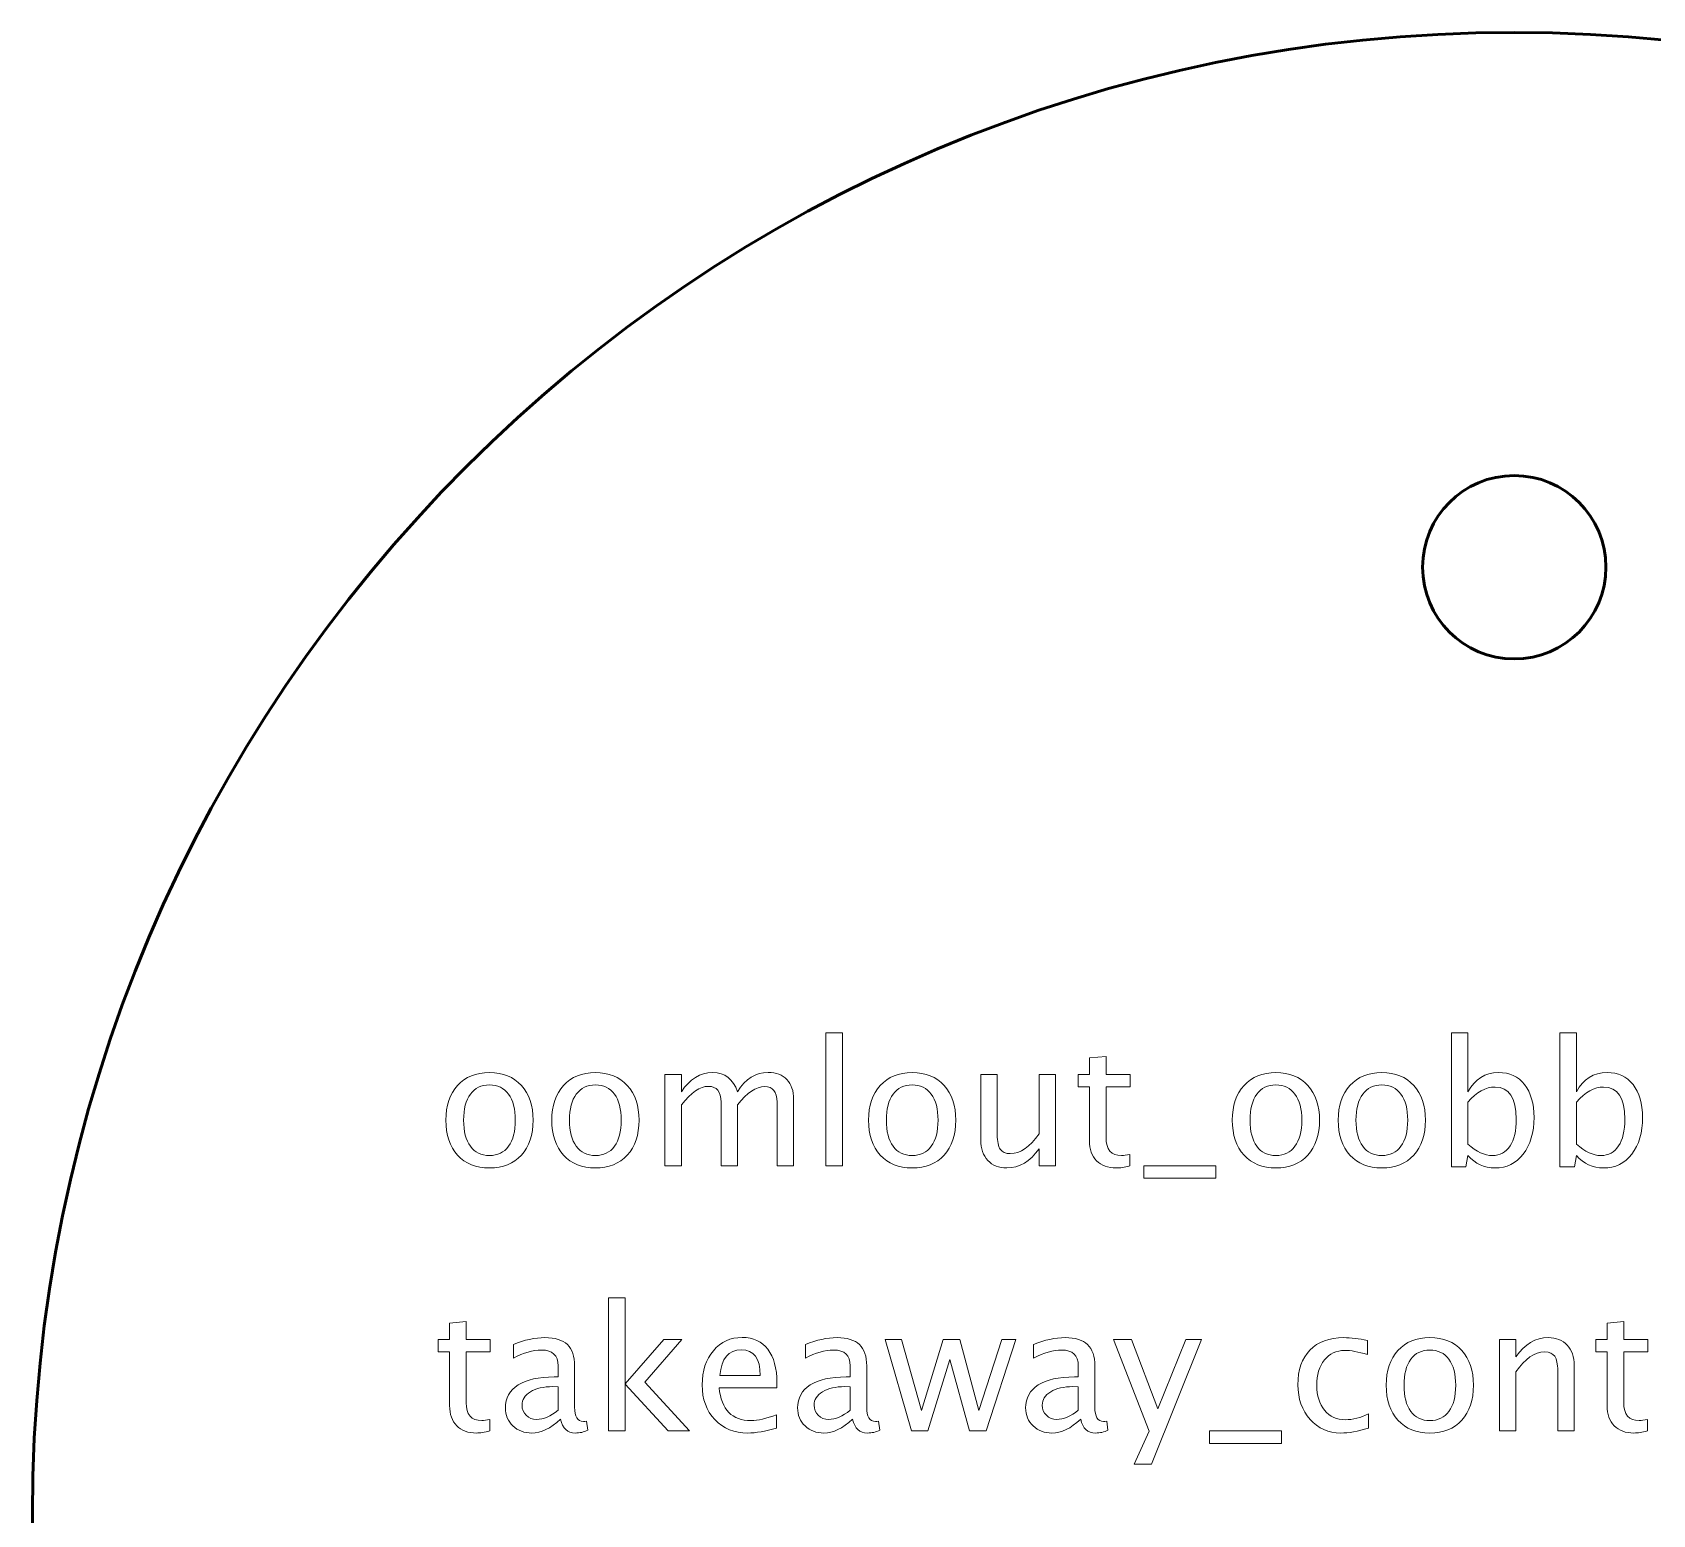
# Model space of a CAD drawing. Header units: centimetres. Extents: x -9.3 to 10.1, y -9.5 to 10.1.
# Drawn here: x 0.35 to 5.65, y 5.25 to 10.1 of the extents above; entities that cross this region are included whole.
import ezdxf

# ---------------------------------------------------------------- set-up
doc = ezdxf.new("R2010")
doc.units = ezdxf.units.CM
doc.header["$MEASUREMENT"] = 0
doc.layers.add('Layer 1', color=7, linetype='Continuous')

msp = doc.modelspace()

# ---------------------------------------------------------------- linework, layer by layer
at = {"layer": 'Layer 1', "lineweight": 53}
for centre, major_axis in [((5.2, 5.25), (0, 4.85)), ((5.20001, 8.34999), (0, 0.30001))]:
    msp.add_ellipse(centre, major_axis=major_axis, ratio=1, dxfattribs=at)
at = {"layer": 'Layer 1', "color": 5, "lineweight": 9}
for points, knots in [([(2.94734, 6.39101), (2.94734, 6.39101), (2.94734, 6.82619), (2.94734, 6.82619), (2.94734, 6.82619), (2.94734, 6.82619), (3.00152, 6.82619), (3.00152, 6.82619), (3.00152, 6.82619), (3.00152, 6.82619), (3.00152, 6.39101), (3.00152, 6.39101), (3.00152, 6.39101), (3.00152, 6.39101), (2.94734, 6.39101), (2.94734, 6.39101)], [0, 0, 0, 0, 0.2, 0.2, 0.2, 0.2, 0.4, 0.4, 0.4, 0.4, 0.6, 0.6, 0.6, 0.6, 1, 1, 1, 1]), ([(4.99436, 6.38762), (4.99436, 6.38762), (4.99436, 6.82619), (4.99436, 6.82619), (4.99436, 6.82619), (4.99436, 6.82619), (5.04854, 6.82619), (5.04854, 6.82619), (5.04854, 6.82619), (5.04854, 6.82619), (5.04854, 6.63363), (5.04854, 6.63363), (5.04854, 6.63363), (5.07074, 6.67549), (5.10414, 6.69637), (5.14864, 6.69637), (5.14864, 6.69637), (5.18467, 6.69637), (5.21298, 6.6833), (5.23368, 6.65705), (5.23368, 6.65705), (5.25437, 6.6308), (5.26472, 6.59496), (5.26472, 6.54952), (5.26472, 6.54952), (5.26472, 6.50004), (5.25296, 6.46006), (5.22954, 6.42977), (5.22954, 6.42977), (5.20612, 6.39938), (5.17526, 6.38424), (5.13707, 6.38424), (5.13707, 6.38424), (5.1016, 6.38424), (5.07206, 6.39778), (5.04854, 6.42497), (5.04854, 6.42497), (5.04854, 6.42497), (5.04196, 6.38762), (5.04196, 6.38762), (5.04196, 6.38762), (5.04196, 6.38762), (4.99436, 6.38762), (4.99436, 6.38762)], [0, 0, 0, 0, 0.0833333, 0.0833333, 0.0833333, 0.0833333, 0.1666667, 0.1666667, 0.1666667, 0.1666667, 0.25, 0.25, 0.25, 0.25, 0.3333333, 0.3333333, 0.3333333, 0.3333333, 0.4166667, 0.4166667, 0.4166667, 0.4166667, 0.5, 0.5, 0.5, 0.5, 0.5833333, 0.5833333, 0.5833333, 0.5833333, 0.6666667, 0.6666667, 0.6666667, 0.6666667, 0.75, 0.75, 0.75, 0.75, 0.8333333, 0.8333333, 0.8333333, 0.8333333, 1, 1, 1, 1]), ([(5.34958, 6.38762), (5.34958, 6.38762), (5.34958, 6.82619), (5.34958, 6.82619), (5.34958, 6.82619), (5.34958, 6.82619), (5.40376, 6.82619), (5.40376, 6.82619), (5.40376, 6.82619), (5.40376, 6.82619), (5.40376, 6.63363), (5.40376, 6.63363), (5.40376, 6.63363), (5.42596, 6.67549), (5.45936, 6.69637), (5.50386, 6.69637), (5.50386, 6.69637), (5.53989, 6.69637), (5.5682, 6.6833), (5.5889, 6.65705), (5.5889, 6.65705), (5.60959, 6.6308), (5.61994, 6.59496), (5.61994, 6.54952), (5.61994, 6.54952), (5.61994, 6.50004), (5.60818, 6.46006), (5.58476, 6.42977), (5.58476, 6.42977), (5.56134, 6.39938), (5.53048, 6.38424), (5.49229, 6.38424), (5.49229, 6.38424), (5.45682, 6.38424), (5.42728, 6.39778), (5.40376, 6.42497), (5.40376, 6.42497), (5.40376, 6.42497), (5.39718, 6.38762), (5.39718, 6.38762), (5.39718, 6.38762), (5.39718, 6.38762), (5.34958, 6.38762), (5.34958, 6.38762)], [0, 0, 0, 0, 0.0833333, 0.0833333, 0.0833333, 0.0833333, 0.1666667, 0.1666667, 0.1666667, 0.1666667, 0.25, 0.25, 0.25, 0.25, 0.3333333, 0.3333333, 0.3333333, 0.3333333, 0.4166667, 0.4166667, 0.4166667, 0.4166667, 0.5, 0.5, 0.5, 0.5, 0.5833333, 0.5833333, 0.5833333, 0.5833333, 0.6666667, 0.6666667, 0.6666667, 0.6666667, 0.75, 0.75, 0.75, 0.75, 0.8333333, 0.8333333, 0.8333333, 0.8333333, 1, 1, 1, 1]), ([(3.94131, 6.3911), (3.92456, 6.38649), (3.90998, 6.38424), (3.89766, 6.38424), (3.89766, 6.38424), (3.87, 6.38424), (3.84846, 6.39214), (3.83303, 6.40794), (3.83303, 6.40794), (3.81751, 6.42375), (3.80979, 6.44567), (3.80979, 6.47379), (3.80979, 6.47379), (3.80979, 6.47379), (3.80979, 6.64952), (3.80979, 6.64952), (3.80979, 6.64952), (3.80979, 6.64952), (3.77235, 6.64952), (3.77235, 6.64952), (3.77235, 6.64952), (3.77235, 6.64952), (3.77235, 6.69016), (3.77235, 6.69016), (3.77235, 6.69016), (3.77235, 6.69016), (3.80979, 6.69016), (3.80979, 6.69016), (3.80979, 6.69016), (3.80979, 6.69016), (3.80979, 6.74426), (3.80979, 6.74426), (3.80979, 6.74426), (3.80979, 6.74426), (3.86398, 6.74943), (3.86398, 6.74943), (3.86398, 6.74943), (3.86398, 6.74943), (3.86398, 6.69016), (3.86398, 6.69016), (3.86398, 6.69016), (3.86398, 6.69016), (3.94244, 6.69016), (3.94244, 6.69016), (3.94244, 6.69016), (3.94244, 6.69016), (3.94244, 6.64952), (3.94244, 6.64952), (3.94244, 6.64952), (3.94244, 6.64952), (3.86398, 6.64952), (3.86398, 6.64952), (3.86398, 6.64952), (3.86398, 6.64952), (3.86398, 6.48358), (3.86398, 6.48358), (3.86398, 6.48358), (3.86398, 6.44444), (3.88101, 6.42488), (3.91497, 6.42488), (3.91497, 6.42488), (3.92221, 6.42488), (3.93096, 6.4261), (3.94131, 6.42845), (3.94131, 6.42845), (3.94131, 6.42845), (3.94131, 6.3911), (3.94131, 6.3911)], [0, 0, 0, 0, 0.0555556, 0.0555556, 0.0555556, 0.0555556, 0.1111111, 0.1111111, 0.1111111, 0.1111111, 0.1666667, 0.1666667, 0.1666667, 0.1666667, 0.2222222, 0.2222222, 0.2222222, 0.2222222, 0.2777778, 0.2777778, 0.2777778, 0.2777778, 0.3333333, 0.3333333, 0.3333333, 0.3333333, 0.3888889, 0.3888889, 0.3888889, 0.3888889, 0.4444444, 0.4444444, 0.4444444, 0.4444444, 0.5, 0.5, 0.5, 0.5, 0.5555556, 0.5555556, 0.5555556, 0.5555556, 0.6111111, 0.6111111, 0.6111111, 0.6111111, 0.6666667, 0.6666667, 0.6666667, 0.6666667, 0.7222222, 0.7222222, 0.7222222, 0.7222222, 0.7777778, 0.7777778, 0.7777778, 0.7777778, 0.8333333, 0.8333333, 0.8333333, 0.8333333, 0.8888889, 0.8888889, 0.8888889, 0.8888889, 1, 1, 1, 1]), ([(1.84593, 6.38424), (1.802, 6.38424), (1.76719, 6.39825), (1.74161, 6.42629), (1.74161, 6.42629), (1.71592, 6.45432), (1.70313, 6.49242), (1.70313, 6.54049), (1.70313, 6.54049), (1.70313, 6.58847), (1.71592, 6.62648), (1.74161, 6.65442), (1.74161, 6.65442), (1.76719, 6.68236), (1.802, 6.69637), (1.84593, 6.69637), (1.84593, 6.69637), (1.88987, 6.69637), (1.92467, 6.68236), (1.95026, 6.65442), (1.95026, 6.65442), (1.97594, 6.62648), (1.98874, 6.58847), (1.98874, 6.54049), (1.98874, 6.54049), (1.98874, 6.49242), (1.97594, 6.45432), (1.95026, 6.42629), (1.95026, 6.42629), (1.92467, 6.39825), (1.88987, 6.38424), (1.84593, 6.38424)], [0, 0, 0, 0, 0.1111111, 0.1111111, 0.1111111, 0.1111111, 0.2222222, 0.2222222, 0.2222222, 0.2222222, 0.3333333, 0.3333333, 0.3333333, 0.3333333, 0.4444444, 0.4444444, 0.4444444, 0.4444444, 0.5555556, 0.5555556, 0.5555556, 0.5555556, 0.6666667, 0.6666667, 0.6666667, 0.6666667, 0.7777778, 0.7777778, 0.7777778, 0.7777778, 1, 1, 1, 1]), ([(2.19268, 6.38424), (2.14875, 6.38424), (2.11394, 6.39825), (2.08836, 6.42629), (2.08836, 6.42629), (2.06267, 6.45432), (2.04988, 6.49242), (2.04988, 6.54049), (2.04988, 6.54049), (2.04988, 6.58847), (2.06267, 6.62648), (2.08836, 6.65442), (2.08836, 6.65442), (2.11394, 6.68236), (2.14875, 6.69637), (2.19268, 6.69637), (2.19268, 6.69637), (2.23662, 6.69637), (2.27142, 6.68236), (2.29701, 6.65442), (2.29701, 6.65442), (2.32269, 6.62648), (2.33549, 6.58847), (2.33549, 6.54049), (2.33549, 6.54049), (2.33549, 6.49242), (2.32269, 6.45432), (2.29701, 6.42629), (2.29701, 6.42629), (2.27142, 6.39825), (2.23662, 6.38424), (2.19268, 6.38424)], [0, 0, 0, 0, 0.1111111, 0.1111111, 0.1111111, 0.1111111, 0.2222222, 0.2222222, 0.2222222, 0.2222222, 0.3333333, 0.3333333, 0.3333333, 0.3333333, 0.4444444, 0.4444444, 0.4444444, 0.4444444, 0.5555556, 0.5555556, 0.5555556, 0.5555556, 0.6666667, 0.6666667, 0.6666667, 0.6666667, 0.7777778, 0.7777778, 0.7777778, 0.7777778, 1, 1, 1, 1]), ([(2.42034, 6.39101), (2.42034, 6.39101), (2.42034, 6.69016), (2.42034, 6.69016), (2.42034, 6.69016), (2.42034, 6.69016), (2.47452, 6.69016), (2.47452, 6.69016), (2.47452, 6.69016), (2.47452, 6.69016), (2.47452, 6.63363), (2.47452, 6.63363), (2.47452, 6.63363), (2.50096, 6.67549), (2.53482, 6.69637), (2.57631, 6.69637), (2.57631, 6.69637), (2.61629, 6.69637), (2.64348, 6.67549), (2.65797, 6.63363), (2.65797, 6.63363), (2.68365, 6.67586), (2.71714, 6.69694), (2.75825, 6.69694), (2.75825, 6.69694), (2.78449, 6.69694), (2.80491, 6.68922), (2.81949, 6.6737), (2.81949, 6.6737), (2.83407, 6.65818), (2.84141, 6.63645), (2.84141, 6.60851), (2.84141, 6.60851), (2.84141, 6.60851), (2.84141, 6.39101), (2.84141, 6.39101), (2.84141, 6.39101), (2.84141, 6.39101), (2.78722, 6.39101), (2.78722, 6.39101), (2.78722, 6.39101), (2.78722, 6.39101), (2.78722, 6.59957), (2.78722, 6.59957), (2.78722, 6.59957), (2.78722, 6.63363), (2.77368, 6.65065), (2.74658, 6.65065), (2.74658, 6.65065), (2.71845, 6.65065), (2.68892, 6.6308), (2.65797, 6.59101), (2.65797, 6.59101), (2.65797, 6.59101), (2.65797, 6.39101), (2.65797, 6.39101), (2.65797, 6.39101), (2.65797, 6.39101), (2.60378, 6.39101), (2.60378, 6.39101), (2.60378, 6.39101), (2.60378, 6.39101), (2.60378, 6.59976), (2.60378, 6.59976), (2.60378, 6.59976), (2.60378, 6.6341), (2.59004, 6.65122), (2.56248, 6.65122), (2.56248, 6.65122), (2.53511, 6.65122), (2.50575, 6.63127), (2.47452, 6.59129), (2.47452, 6.59129), (2.47452, 6.59129), (2.47452, 6.39101), (2.47452, 6.39101), (2.47452, 6.39101), (2.47452, 6.39101), (2.42034, 6.39101), (2.42034, 6.39101)], [0, 0, 0, 0, 0.047619, 0.047619, 0.047619, 0.047619, 0.0952381, 0.0952381, 0.0952381, 0.0952381, 0.1428571, 0.1428571, 0.1428571, 0.1428571, 0.1904762, 0.1904762, 0.1904762, 0.1904762, 0.2380952, 0.2380952, 0.2380952, 0.2380952, 0.2857143, 0.2857143, 0.2857143, 0.2857143, 0.3333333, 0.3333333, 0.3333333, 0.3333333, 0.3809524, 0.3809524, 0.3809524, 0.3809524, 0.4285714, 0.4285714, 0.4285714, 0.4285714, 0.4761905, 0.4761905, 0.4761905, 0.4761905, 0.5238095, 0.5238095, 0.5238095, 0.5238095, 0.5714286, 0.5714286, 0.5714286, 0.5714286, 0.6190476, 0.6190476, 0.6190476, 0.6190476, 0.6666667, 0.6666667, 0.6666667, 0.6666667, 0.7142857, 0.7142857, 0.7142857, 0.7142857, 0.7619048, 0.7619048, 0.7619048, 0.7619048, 0.8095238, 0.8095238, 0.8095238, 0.8095238, 0.8571429, 0.8571429, 0.8571429, 0.8571429, 0.9047619, 0.9047619, 0.9047619, 0.9047619, 1, 1, 1, 1]), ([(3.22955, 6.38424), (3.18562, 6.38424), (3.15081, 6.39825), (3.12523, 6.42629), (3.12523, 6.42629), (3.09954, 6.45432), (3.08675, 6.49242), (3.08675, 6.54049), (3.08675, 6.54049), (3.08675, 6.58847), (3.09954, 6.62648), (3.12523, 6.65442), (3.12523, 6.65442), (3.15081, 6.68236), (3.18562, 6.69637), (3.22955, 6.69637), (3.22955, 6.69637), (3.27349, 6.69637), (3.30829, 6.68236), (3.33388, 6.65442), (3.33388, 6.65442), (3.35956, 6.62648), (3.37236, 6.58847), (3.37236, 6.54049), (3.37236, 6.54049), (3.37236, 6.49242), (3.35956, 6.45432), (3.33388, 6.42629), (3.33388, 6.42629), (3.30829, 6.39825), (3.27349, 6.38424), (3.22955, 6.38424)], [0, 0, 0, 0, 0.1111111, 0.1111111, 0.1111111, 0.1111111, 0.2222222, 0.2222222, 0.2222222, 0.2222222, 0.3333333, 0.3333333, 0.3333333, 0.3333333, 0.4444444, 0.4444444, 0.4444444, 0.4444444, 0.5555556, 0.5555556, 0.5555556, 0.5555556, 0.6666667, 0.6666667, 0.6666667, 0.6666667, 0.7777778, 0.7777778, 0.7777778, 0.7777778, 1, 1, 1, 1]), ([(3.6446, 6.39101), (3.6446, 6.39101), (3.6446, 6.44727), (3.6446, 6.44727), (3.6446, 6.44727), (3.61572, 6.40522), (3.58063, 6.38424), (3.53943, 6.38424), (3.53943, 6.38424), (3.51327, 6.38424), (3.49248, 6.39242), (3.47706, 6.40888), (3.47706, 6.40888), (3.46153, 6.42535), (3.45382, 6.44745), (3.45382, 6.47539), (3.45382, 6.47539), (3.45382, 6.47539), (3.45382, 6.69016), (3.45382, 6.69016), (3.45382, 6.69016), (3.45382, 6.69016), (3.50801, 6.69016), (3.50801, 6.69016), (3.50801, 6.69016), (3.50801, 6.69016), (3.50801, 6.49308), (3.50801, 6.49308), (3.50801, 6.49308), (3.50801, 6.4706), (3.5113, 6.4547), (3.51779, 6.44529), (3.51779, 6.44529), (3.52437, 6.43579), (3.53529, 6.43109), (3.55062, 6.43109), (3.55062, 6.43109), (3.58373, 6.43109), (3.61516, 6.45282), (3.6446, 6.49637), (3.6446, 6.49637), (3.6446, 6.49637), (3.6446, 6.69016), (3.6446, 6.69016), (3.6446, 6.69016), (3.6446, 6.69016), (3.69879, 6.69016), (3.69879, 6.69016), (3.69879, 6.69016), (3.69879, 6.69016), (3.69879, 6.39101), (3.69879, 6.39101), (3.69879, 6.39101), (3.69879, 6.39101), (3.6446, 6.39101), (3.6446, 6.39101)], [0, 0, 0, 0, 0.0666667, 0.0666667, 0.0666667, 0.0666667, 0.1333333, 0.1333333, 0.1333333, 0.1333333, 0.2, 0.2, 0.2, 0.2, 0.2666667, 0.2666667, 0.2666667, 0.2666667, 0.3333333, 0.3333333, 0.3333333, 0.3333333, 0.4, 0.4, 0.4, 0.4, 0.4666667, 0.4666667, 0.4666667, 0.4666667, 0.5333333, 0.5333333, 0.5333333, 0.5333333, 0.6, 0.6, 0.6, 0.6, 0.6666667, 0.6666667, 0.6666667, 0.6666667, 0.7333333, 0.7333333, 0.7333333, 0.7333333, 0.8, 0.8, 0.8, 0.8, 0.8666667, 0.8666667, 0.8666667, 0.8666667, 1, 1, 1, 1]), ([(4.41995, 6.38424), (4.37602, 6.38424), (4.34121, 6.39825), (4.31563, 6.42629), (4.31563, 6.42629), (4.28994, 6.45432), (4.27715, 6.49242), (4.27715, 6.54049), (4.27715, 6.54049), (4.27715, 6.58847), (4.28994, 6.62648), (4.31563, 6.65442), (4.31563, 6.65442), (4.34121, 6.68236), (4.37602, 6.69637), (4.41995, 6.69637), (4.41995, 6.69637), (4.46389, 6.69637), (4.49869, 6.68236), (4.52428, 6.65442), (4.52428, 6.65442), (4.54996, 6.62648), (4.56276, 6.58847), (4.56276, 6.54049), (4.56276, 6.54049), (4.56276, 6.49242), (4.54996, 6.45432), (4.52428, 6.42629), (4.52428, 6.42629), (4.49869, 6.39825), (4.46389, 6.38424), (4.41995, 6.38424)], [0, 0, 0, 0, 0.1111111, 0.1111111, 0.1111111, 0.1111111, 0.2222222, 0.2222222, 0.2222222, 0.2222222, 0.3333333, 0.3333333, 0.3333333, 0.3333333, 0.4444444, 0.4444444, 0.4444444, 0.4444444, 0.5555556, 0.5555556, 0.5555556, 0.5555556, 0.6666667, 0.6666667, 0.6666667, 0.6666667, 0.7777778, 0.7777778, 0.7777778, 0.7777778, 1, 1, 1, 1]), ([(4.7667, 6.38424), (4.72277, 6.38424), (4.68796, 6.39825), (4.66238, 6.42629), (4.66238, 6.42629), (4.63669, 6.45432), (4.6239, 6.49242), (4.6239, 6.54049), (4.6239, 6.54049), (4.6239, 6.58847), (4.63669, 6.62648), (4.66238, 6.65442), (4.66238, 6.65442), (4.68796, 6.68236), (4.72277, 6.69637), (4.7667, 6.69637), (4.7667, 6.69637), (4.81064, 6.69637), (4.84544, 6.68236), (4.87103, 6.65442), (4.87103, 6.65442), (4.89671, 6.62648), (4.90951, 6.58847), (4.90951, 6.54049), (4.90951, 6.54049), (4.90951, 6.49242), (4.89671, 6.45432), (4.87103, 6.42629), (4.87103, 6.42629), (4.84544, 6.39825), (4.81064, 6.38424), (4.7667, 6.38424)], [0, 0, 0, 0, 0.1111111, 0.1111111, 0.1111111, 0.1111111, 0.2222222, 0.2222222, 0.2222222, 0.2222222, 0.3333333, 0.3333333, 0.3333333, 0.3333333, 0.4444444, 0.4444444, 0.4444444, 0.4444444, 0.5555556, 0.5555556, 0.5555556, 0.5555556, 0.6666667, 0.6666667, 0.6666667, 0.6666667, 0.7777778, 0.7777778, 0.7777778, 0.7777778, 1, 1, 1, 1]), ([(1.84584, 6.42488), (1.87265, 6.42488), (1.89353, 6.43494), (1.9084, 6.45517), (1.9084, 6.45517), (1.92317, 6.4753), (1.9306, 6.5038), (1.9306, 6.54049), (1.9306, 6.54049), (1.9306, 6.57709), (1.92317, 6.6055), (1.9084, 6.62563), (1.9084, 6.62563), (1.89353, 6.64567), (1.87265, 6.65573), (1.84584, 6.65573), (1.84584, 6.65573), (1.81893, 6.65573), (1.79805, 6.64567), (1.78337, 6.62563), (1.78337, 6.62563), (1.7686, 6.6055), (1.76127, 6.57709), (1.76127, 6.54049), (1.76127, 6.54049), (1.76127, 6.5038), (1.7686, 6.4753), (1.78337, 6.45517), (1.78337, 6.45517), (1.79805, 6.43494), (1.81893, 6.42488), (1.84584, 6.42488)], [0, 0, 0, 0, 0.1111111, 0.1111111, 0.1111111, 0.1111111, 0.2222222, 0.2222222, 0.2222222, 0.2222222, 0.3333333, 0.3333333, 0.3333333, 0.3333333, 0.4444444, 0.4444444, 0.4444444, 0.4444444, 0.5555556, 0.5555556, 0.5555556, 0.5555556, 0.6666667, 0.6666667, 0.6666667, 0.6666667, 0.7777778, 0.7777778, 0.7777778, 0.7777778, 1, 1, 1, 1]), ([(2.19259, 6.42488), (2.2194, 6.42488), (2.24028, 6.43494), (2.25515, 6.45517), (2.25515, 6.45517), (2.26992, 6.4753), (2.27735, 6.5038), (2.27735, 6.54049), (2.27735, 6.54049), (2.27735, 6.57709), (2.26992, 6.6055), (2.25515, 6.62563), (2.25515, 6.62563), (2.24028, 6.64567), (2.2194, 6.65573), (2.19259, 6.65573), (2.19259, 6.65573), (2.16568, 6.65573), (2.1448, 6.64567), (2.13012, 6.62563), (2.13012, 6.62563), (2.11535, 6.6055), (2.10802, 6.57709), (2.10802, 6.54049), (2.10802, 6.54049), (2.10802, 6.5038), (2.11535, 6.4753), (2.13012, 6.45517), (2.13012, 6.45517), (2.1448, 6.43494), (2.16568, 6.42488), (2.19259, 6.42488)], [0, 0, 0, 0, 0.1111111, 0.1111111, 0.1111111, 0.1111111, 0.2222222, 0.2222222, 0.2222222, 0.2222222, 0.3333333, 0.3333333, 0.3333333, 0.3333333, 0.4444444, 0.4444444, 0.4444444, 0.4444444, 0.5555556, 0.5555556, 0.5555556, 0.5555556, 0.6666667, 0.6666667, 0.6666667, 0.6666667, 0.7777778, 0.7777778, 0.7777778, 0.7777778, 1, 1, 1, 1]), ([(3.22946, 6.42488), (3.25627, 6.42488), (3.27715, 6.43494), (3.29202, 6.45517), (3.29202, 6.45517), (3.30679, 6.4753), (3.31422, 6.5038), (3.31422, 6.54049), (3.31422, 6.54049), (3.31422, 6.57709), (3.30679, 6.6055), (3.29202, 6.62563), (3.29202, 6.62563), (3.27715, 6.64567), (3.25627, 6.65573), (3.22946, 6.65573), (3.22946, 6.65573), (3.20255, 6.65573), (3.18167, 6.64567), (3.16699, 6.62563), (3.16699, 6.62563), (3.15222, 6.6055), (3.14489, 6.57709), (3.14489, 6.54049), (3.14489, 6.54049), (3.14489, 6.5038), (3.15222, 6.4753), (3.16699, 6.45517), (3.16699, 6.45517), (3.18167, 6.43494), (3.20255, 6.42488), (3.22946, 6.42488)], [0, 0, 0, 0, 0.1111111, 0.1111111, 0.1111111, 0.1111111, 0.2222222, 0.2222222, 0.2222222, 0.2222222, 0.3333333, 0.3333333, 0.3333333, 0.3333333, 0.4444444, 0.4444444, 0.4444444, 0.4444444, 0.5555556, 0.5555556, 0.5555556, 0.5555556, 0.6666667, 0.6666667, 0.6666667, 0.6666667, 0.7777778, 0.7777778, 0.7777778, 0.7777778, 1, 1, 1, 1]), ([(4.41986, 6.42488), (4.44667, 6.42488), (4.46755, 6.43494), (4.48242, 6.45517), (4.48242, 6.45517), (4.49719, 6.4753), (4.50462, 6.5038), (4.50462, 6.54049), (4.50462, 6.54049), (4.50462, 6.57709), (4.49719, 6.6055), (4.48242, 6.62563), (4.48242, 6.62563), (4.46755, 6.64567), (4.44667, 6.65573), (4.41986, 6.65573), (4.41986, 6.65573), (4.39295, 6.65573), (4.37207, 6.64567), (4.35739, 6.62563), (4.35739, 6.62563), (4.34262, 6.6055), (4.33529, 6.57709), (4.33529, 6.54049), (4.33529, 6.54049), (4.33529, 6.5038), (4.34262, 6.4753), (4.35739, 6.45517), (4.35739, 6.45517), (4.37207, 6.43494), (4.39295, 6.42488), (4.41986, 6.42488)], [0, 0, 0, 0, 0.1111111, 0.1111111, 0.1111111, 0.1111111, 0.2222222, 0.2222222, 0.2222222, 0.2222222, 0.3333333, 0.3333333, 0.3333333, 0.3333333, 0.4444444, 0.4444444, 0.4444444, 0.4444444, 0.5555556, 0.5555556, 0.5555556, 0.5555556, 0.6666667, 0.6666667, 0.6666667, 0.6666667, 0.7777778, 0.7777778, 0.7777778, 0.7777778, 1, 1, 1, 1]), ([(4.76661, 6.42488), (4.79342, 6.42488), (4.8143, 6.43494), (4.82917, 6.45517), (4.82917, 6.45517), (4.84394, 6.4753), (4.85137, 6.5038), (4.85137, 6.54049), (4.85137, 6.54049), (4.85137, 6.57709), (4.84394, 6.6055), (4.82917, 6.62563), (4.82917, 6.62563), (4.8143, 6.64567), (4.79342, 6.65573), (4.76661, 6.65573), (4.76661, 6.65573), (4.7397, 6.65573), (4.71882, 6.64567), (4.70414, 6.62563), (4.70414, 6.62563), (4.68937, 6.6055), (4.68204, 6.57709), (4.68204, 6.54049), (4.68204, 6.54049), (4.68204, 6.5038), (4.68937, 6.4753), (4.70414, 6.45517), (4.70414, 6.45517), (4.71882, 6.43494), (4.7397, 6.42488), (4.76661, 6.42488)], [0, 0, 0, 0, 0.1111111, 0.1111111, 0.1111111, 0.1111111, 0.2222222, 0.2222222, 0.2222222, 0.2222222, 0.3333333, 0.3333333, 0.3333333, 0.3333333, 0.4444444, 0.4444444, 0.4444444, 0.4444444, 0.5555556, 0.5555556, 0.5555556, 0.5555556, 0.6666667, 0.6666667, 0.6666667, 0.6666667, 0.7777778, 0.7777778, 0.7777778, 0.7777778, 1, 1, 1, 1]), ([(5.04854, 6.46232), (5.07648, 6.43739), (5.10311, 6.42488), (5.12841, 6.42488), (5.12841, 6.42488), (5.15334, 6.42488), (5.17263, 6.43532), (5.18617, 6.45611), (5.18617, 6.45611), (5.19981, 6.4769), (5.20659, 6.50616), (5.20659, 6.54397), (5.20659, 6.54397), (5.20659, 6.61396), (5.18344, 6.64896), (5.13716, 6.64896), (5.13716, 6.64896), (5.10687, 6.64896), (5.07733, 6.63259), (5.04854, 6.59976), (5.04854, 6.59976), (5.04854, 6.59976), (5.04854, 6.46232), (5.04854, 6.46232)], [0, 0, 0, 0, 0.1428571, 0.1428571, 0.1428571, 0.1428571, 0.2857143, 0.2857143, 0.2857143, 0.2857143, 0.4285714, 0.4285714, 0.4285714, 0.4285714, 0.5714286, 0.5714286, 0.5714286, 0.5714286, 0.7142857, 0.7142857, 0.7142857, 0.7142857, 1, 1, 1, 1]), ([(5.40376, 6.46232), (5.4317, 6.43739), (5.45833, 6.42488), (5.48363, 6.42488), (5.48363, 6.42488), (5.50856, 6.42488), (5.52785, 6.43532), (5.54139, 6.45611), (5.54139, 6.45611), (5.55503, 6.4769), (5.56181, 6.50616), (5.56181, 6.54397), (5.56181, 6.54397), (5.56181, 6.61396), (5.53866, 6.64896), (5.49238, 6.64896), (5.49238, 6.64896), (5.46209, 6.64896), (5.43255, 6.63259), (5.40376, 6.59976), (5.40376, 6.59976), (5.40376, 6.59976), (5.40376, 6.46232), (5.40376, 6.46232)], [0, 0, 0, 0, 0.1428571, 0.1428571, 0.1428571, 0.1428571, 0.2857143, 0.2857143, 0.2857143, 0.2857143, 0.4285714, 0.4285714, 0.4285714, 0.4285714, 0.5714286, 0.5714286, 0.5714286, 0.5714286, 0.7142857, 0.7142857, 0.7142857, 0.7142857, 1, 1, 1, 1]), ([(3.98816, 6.35037), (3.98816, 6.35037), (3.98816, 6.39101), (3.98816, 6.39101), (3.98816, 6.39101), (3.98816, 6.39101), (4.22296, 6.39101), (4.22296, 6.39101), (4.22296, 6.39101), (4.22296, 6.39101), (4.22296, 6.35037), (4.22296, 6.35037), (4.22296, 6.35037), (4.22296, 6.35037), (3.98816, 6.35037), (3.98816, 6.35037)], [0, 0, 0, 0, 0.2, 0.2, 0.2, 0.2, 0.4, 0.4, 0.4, 0.4, 0.6, 0.6, 0.6, 0.6, 1, 1, 1, 1]), ([(2.2359, 5.52366), (2.2359, 5.52366), (2.2359, 5.95884), (2.2359, 5.95884), (2.2359, 5.95884), (2.2359, 5.95884), (2.29008, 5.95884), (2.29008, 5.95884), (2.29008, 5.95884), (2.29008, 5.95884), (2.29008, 5.67766), (2.29008, 5.67766), (2.29008, 5.67766), (2.29008, 5.67766), (2.41708, 5.82281), (2.41708, 5.82281), (2.41708, 5.82281), (2.41708, 5.82281), (2.4756, 5.82281), (2.4756, 5.82281), (2.4756, 5.82281), (2.4756, 5.82281), (2.35424, 5.68321), (2.35424, 5.68321), (2.35424, 5.68321), (2.35424, 5.68321), (2.50099, 5.52366), (2.50099, 5.52366), (2.50099, 5.52366), (2.50099, 5.52366), (2.43119, 5.52366), (2.43119, 5.52366), (2.43119, 5.52366), (2.43119, 5.52366), (2.29008, 5.67709), (2.29008, 5.67709), (2.29008, 5.67709), (2.29008, 5.67709), (2.29008, 5.52366), (2.29008, 5.52366), (2.29008, 5.52366), (2.29008, 5.52366), (2.2359, 5.52366), (2.2359, 5.52366)], [0, 0, 0, 0, 0.0833333, 0.0833333, 0.0833333, 0.0833333, 0.1666667, 0.1666667, 0.1666667, 0.1666667, 0.25, 0.25, 0.25, 0.25, 0.3333333, 0.3333333, 0.3333333, 0.3333333, 0.4166667, 0.4166667, 0.4166667, 0.4166667, 0.5, 0.5, 0.5, 0.5, 0.5833333, 0.5833333, 0.5833333, 0.5833333, 0.6666667, 0.6666667, 0.6666667, 0.6666667, 0.75, 0.75, 0.75, 0.75, 0.8333333, 0.8333333, 0.8333333, 0.8333333, 1, 1, 1, 1]), ([(1.84691, 5.52375), (1.83016, 5.51914), (1.81558, 5.51689), (1.80326, 5.51689), (1.80326, 5.51689), (1.7756, 5.51689), (1.75406, 5.52479), (1.73863, 5.54059), (1.73863, 5.54059), (1.72311, 5.5564), (1.71539, 5.57832), (1.71539, 5.60644), (1.71539, 5.60644), (1.71539, 5.60644), (1.71539, 5.78217), (1.71539, 5.78217), (1.71539, 5.78217), (1.71539, 5.78217), (1.67795, 5.78217), (1.67795, 5.78217), (1.67795, 5.78217), (1.67795, 5.78217), (1.67795, 5.82281), (1.67795, 5.82281), (1.67795, 5.82281), (1.67795, 5.82281), (1.71539, 5.82281), (1.71539, 5.82281), (1.71539, 5.82281), (1.71539, 5.82281), (1.71539, 5.87691), (1.71539, 5.87691), (1.71539, 5.87691), (1.71539, 5.87691), (1.76958, 5.88208), (1.76958, 5.88208), (1.76958, 5.88208), (1.76958, 5.88208), (1.76958, 5.82281), (1.76958, 5.82281), (1.76958, 5.82281), (1.76958, 5.82281), (1.84804, 5.82281), (1.84804, 5.82281), (1.84804, 5.82281), (1.84804, 5.82281), (1.84804, 5.78217), (1.84804, 5.78217), (1.84804, 5.78217), (1.84804, 5.78217), (1.76958, 5.78217), (1.76958, 5.78217), (1.76958, 5.78217), (1.76958, 5.78217), (1.76958, 5.61623), (1.76958, 5.61623), (1.76958, 5.61623), (1.76958, 5.57709), (1.78661, 5.55753), (1.82057, 5.55753), (1.82057, 5.55753), (1.82781, 5.55753), (1.83656, 5.55875), (1.84691, 5.5611), (1.84691, 5.5611), (1.84691, 5.5611), (1.84691, 5.52375), (1.84691, 5.52375)], [0, 0, 0, 0, 0.0555556, 0.0555556, 0.0555556, 0.0555556, 0.1111111, 0.1111111, 0.1111111, 0.1111111, 0.1666667, 0.1666667, 0.1666667, 0.1666667, 0.2222222, 0.2222222, 0.2222222, 0.2222222, 0.2777778, 0.2777778, 0.2777778, 0.2777778, 0.3333333, 0.3333333, 0.3333333, 0.3333333, 0.3888889, 0.3888889, 0.3888889, 0.3888889, 0.4444444, 0.4444444, 0.4444444, 0.4444444, 0.5, 0.5, 0.5, 0.5, 0.5555556, 0.5555556, 0.5555556, 0.5555556, 0.6111111, 0.6111111, 0.6111111, 0.6111111, 0.6666667, 0.6666667, 0.6666667, 0.6666667, 0.7222222, 0.7222222, 0.7222222, 0.7222222, 0.7777778, 0.7777778, 0.7777778, 0.7777778, 0.8333333, 0.8333333, 0.8333333, 0.8333333, 0.8888889, 0.8888889, 0.8888889, 0.8888889, 1, 1, 1, 1]), ([(5.63561, 5.52375), (5.61886, 5.51914), (5.60428, 5.51689), (5.59196, 5.51689), (5.59196, 5.51689), (5.5643, 5.51689), (5.54276, 5.52479), (5.52733, 5.54059), (5.52733, 5.54059), (5.51181, 5.5564), (5.50409, 5.57832), (5.50409, 5.60644), (5.50409, 5.60644), (5.50409, 5.60644), (5.50409, 5.78217), (5.50409, 5.78217), (5.50409, 5.78217), (5.50409, 5.78217), (5.46665, 5.78217), (5.46665, 5.78217), (5.46665, 5.78217), (5.46665, 5.78217), (5.46665, 5.82281), (5.46665, 5.82281), (5.46665, 5.82281), (5.46665, 5.82281), (5.50409, 5.82281), (5.50409, 5.82281), (5.50409, 5.82281), (5.50409, 5.82281), (5.50409, 5.87691), (5.50409, 5.87691), (5.50409, 5.87691), (5.50409, 5.87691), (5.55828, 5.88208), (5.55828, 5.88208), (5.55828, 5.88208), (5.55828, 5.88208), (5.55828, 5.82281), (5.55828, 5.82281), (5.55828, 5.82281), (5.55828, 5.82281), (5.63674, 5.82281), (5.63674, 5.82281), (5.63674, 5.82281), (5.63674, 5.82281), (5.63674, 5.78217), (5.63674, 5.78217), (5.63674, 5.78217), (5.63674, 5.78217), (5.55828, 5.78217), (5.55828, 5.78217), (5.55828, 5.78217), (5.55828, 5.78217), (5.55828, 5.61623), (5.55828, 5.61623), (5.55828, 5.61623), (5.55828, 5.57709), (5.57531, 5.55753), (5.60927, 5.55753), (5.60927, 5.55753), (5.61651, 5.55753), (5.62526, 5.55875), (5.63561, 5.5611), (5.63561, 5.5611), (5.63561, 5.5611), (5.63561, 5.52375), (5.63561, 5.52375)], [0, 0, 0, 0, 0.0555556, 0.0555556, 0.0555556, 0.0555556, 0.1111111, 0.1111111, 0.1111111, 0.1111111, 0.1666667, 0.1666667, 0.1666667, 0.1666667, 0.2222222, 0.2222222, 0.2222222, 0.2222222, 0.2777778, 0.2777778, 0.2777778, 0.2777778, 0.3333333, 0.3333333, 0.3333333, 0.3333333, 0.3888889, 0.3888889, 0.3888889, 0.3888889, 0.4444444, 0.4444444, 0.4444444, 0.4444444, 0.5, 0.5, 0.5, 0.5, 0.5555556, 0.5555556, 0.5555556, 0.5555556, 0.6111111, 0.6111111, 0.6111111, 0.6111111, 0.6666667, 0.6666667, 0.6666667, 0.6666667, 0.7222222, 0.7222222, 0.7222222, 0.7222222, 0.7777778, 0.7777778, 0.7777778, 0.7777778, 0.8333333, 0.8333333, 0.8333333, 0.8333333, 0.8888889, 0.8888889, 0.8888889, 0.8888889, 1, 1, 1, 1]), ([(2.07842, 5.56176), (2.04587, 5.53184), (2.01455, 5.51689), (1.98444, 5.51689), (1.98444, 5.51689), (1.9597, 5.51689), (1.9391, 5.5246), (1.92283, 5.54012), (1.92283, 5.54012), (1.90646, 5.55564), (1.89827, 5.57521), (1.89827, 5.59882), (1.89827, 5.59882), (1.89827, 5.63147), (1.91201, 5.65659), (1.93948, 5.67408), (1.93948, 5.67408), (1.96695, 5.69158), (2.00636, 5.70033), (2.05773, 5.70033), (2.05773, 5.70033), (2.05773, 5.70033), (2.07043, 5.70033), (2.07043, 5.70033), (2.07043, 5.70033), (2.07043, 5.70033), (2.07043, 5.73636), (2.07043, 5.73636), (2.07043, 5.73636), (2.07043, 5.77107), (2.05236, 5.78838), (2.01615, 5.78838), (2.01615, 5.78838), (1.98811, 5.78838), (1.95744, 5.77954), (1.92424, 5.76185), (1.92424, 5.76185), (1.92424, 5.76185), (1.92424, 5.80644), (1.92424, 5.80644), (1.92424, 5.80644), (1.96074, 5.8215), (1.99517, 5.82902), (2.02743, 5.82902), (2.02743, 5.82902), (2.06064, 5.82902), (2.0852, 5.8215), (2.10091, 5.80635), (2.10091, 5.80635), (2.11671, 5.7912), (2.12461, 5.76787), (2.12461, 5.73636), (2.12461, 5.73636), (2.12461, 5.73636), (2.12461, 5.60118), (2.12461, 5.60118), (2.12461, 5.60118), (2.12461, 5.57023), (2.13411, 5.5547), (2.15321, 5.5547), (2.15321, 5.5547), (2.15556, 5.5547), (2.15904, 5.55508), (2.16365, 5.55583), (2.16365, 5.55583), (2.16365, 5.55583), (2.16751, 5.52573), (2.16751, 5.52573), (2.16751, 5.52573), (2.15519, 5.5198), (2.14164, 5.51689), (2.12678, 5.51689), (2.12678, 5.51689), (2.10147, 5.51689), (2.08538, 5.53184), (2.07842, 5.56176)], [0, 0, 0, 0, 0.05, 0.05, 0.05, 0.05, 0.1, 0.1, 0.1, 0.1, 0.15, 0.15, 0.15, 0.15, 0.2, 0.2, 0.2, 0.2, 0.25, 0.25, 0.25, 0.25, 0.3, 0.3, 0.3, 0.3, 0.35, 0.35, 0.35, 0.35, 0.4, 0.4, 0.4, 0.4, 0.45, 0.45, 0.45, 0.45, 0.5, 0.5, 0.5, 0.5, 0.55, 0.55, 0.55, 0.55, 0.6, 0.6, 0.6, 0.6, 0.65, 0.65, 0.65, 0.65, 0.7, 0.7, 0.7, 0.7, 0.75, 0.75, 0.75, 0.75, 0.8, 0.8, 0.8, 0.8, 0.85, 0.85, 0.85, 0.85, 0.9, 0.9, 0.9, 0.9, 1, 1, 1, 1]), ([(2.78538, 5.53326), (2.74898, 5.52234), (2.71784, 5.51689), (2.69187, 5.51689), (2.69187, 5.51689), (2.64757, 5.51689), (2.61154, 5.53156), (2.58378, 5.56082), (2.58378, 5.56082), (2.55603, 5.59008), (2.54211, 5.62799), (2.54211, 5.67465), (2.54211, 5.67465), (2.54211, 5.7199), (2.55434, 5.75706), (2.57889, 5.78612), (2.57889, 5.78612), (2.60345, 5.8151), (2.63487, 5.82959), (2.67315, 5.82959), (2.67315, 5.82959), (2.70937, 5.82959), (2.73741, 5.8167), (2.75716, 5.79092), (2.75716, 5.79092), (2.77692, 5.76515), (2.78679, 5.72865), (2.78679, 5.68133), (2.78679, 5.68133), (2.78679, 5.68133), (2.78651, 5.66477), (2.78651, 5.66477), (2.78651, 5.66477), (2.78651, 5.66477), (2.59742, 5.66477), (2.59742, 5.66477), (2.59742, 5.66477), (2.60533, 5.59327), (2.64023, 5.55753), (2.70203, 5.55753), (2.70203, 5.55753), (2.72471, 5.55753), (2.75246, 5.56392), (2.78538, 5.57672), (2.78538, 5.57672), (2.78538, 5.57672), (2.78538, 5.53326), (2.78538, 5.53326)], [0, 0, 0, 0, 0.0769231, 0.0769231, 0.0769231, 0.0769231, 0.1538462, 0.1538462, 0.1538462, 0.1538462, 0.2307692, 0.2307692, 0.2307692, 0.2307692, 0.3076923, 0.3076923, 0.3076923, 0.3076923, 0.3846154, 0.3846154, 0.3846154, 0.3846154, 0.4615385, 0.4615385, 0.4615385, 0.4615385, 0.5384615, 0.5384615, 0.5384615, 0.5384615, 0.6153846, 0.6153846, 0.6153846, 0.6153846, 0.6923077, 0.6923077, 0.6923077, 0.6923077, 0.7692308, 0.7692308, 0.7692308, 0.7692308, 0.8461538, 0.8461538, 0.8461538, 0.8461538, 1, 1, 1, 1]), ([(2.60025, 5.70541), (2.60025, 5.70541), (2.73233, 5.70541), (2.73233, 5.70541), (2.73233, 5.70541), (2.73233, 5.7611), (2.71154, 5.78895), (2.67005, 5.78895), (2.67005, 5.78895), (2.62828, 5.78895), (2.60504, 5.7611), (2.60025, 5.70541)], [0, 0, 0, 0, 0.25, 0.25, 0.25, 0.25, 0.5, 0.5, 0.5, 0.5, 1, 1, 1, 1]), ([(3.03449, 5.56176), (3.00194, 5.53184), (2.97062, 5.51689), (2.94051, 5.51689), (2.94051, 5.51689), (2.91577, 5.51689), (2.89517, 5.5246), (2.8789, 5.54012), (2.8789, 5.54012), (2.86253, 5.55564), (2.85434, 5.57521), (2.85434, 5.59882), (2.85434, 5.59882), (2.85434, 5.63147), (2.86808, 5.65659), (2.89555, 5.67408), (2.89555, 5.67408), (2.92302, 5.69158), (2.96243, 5.70033), (3.0138, 5.70033), (3.0138, 5.70033), (3.0138, 5.70033), (3.0265, 5.70033), (3.0265, 5.70033), (3.0265, 5.70033), (3.0265, 5.70033), (3.0265, 5.73636), (3.0265, 5.73636), (3.0265, 5.73636), (3.0265, 5.77107), (3.00843, 5.78838), (2.97222, 5.78838), (2.97222, 5.78838), (2.94418, 5.78838), (2.91351, 5.77954), (2.88031, 5.76185), (2.88031, 5.76185), (2.88031, 5.76185), (2.88031, 5.80644), (2.88031, 5.80644), (2.88031, 5.80644), (2.91681, 5.8215), (2.95124, 5.82902), (2.9835, 5.82902), (2.9835, 5.82902), (3.01671, 5.82902), (3.04127, 5.8215), (3.05698, 5.80635), (3.05698, 5.80635), (3.07278, 5.7912), (3.08068, 5.76787), (3.08068, 5.73636), (3.08068, 5.73636), (3.08068, 5.73636), (3.08068, 5.60118), (3.08068, 5.60118), (3.08068, 5.60118), (3.08068, 5.57023), (3.09018, 5.5547), (3.10928, 5.5547), (3.10928, 5.5547), (3.11163, 5.5547), (3.11511, 5.55508), (3.11972, 5.55583), (3.11972, 5.55583), (3.11972, 5.55583), (3.12358, 5.52573), (3.12358, 5.52573), (3.12358, 5.52573), (3.11126, 5.5198), (3.09771, 5.51689), (3.08285, 5.51689), (3.08285, 5.51689), (3.05754, 5.51689), (3.04145, 5.53184), (3.03449, 5.56176)], [0, 0, 0, 0, 0.05, 0.05, 0.05, 0.05, 0.1, 0.1, 0.1, 0.1, 0.15, 0.15, 0.15, 0.15, 0.2, 0.2, 0.2, 0.2, 0.25, 0.25, 0.25, 0.25, 0.3, 0.3, 0.3, 0.3, 0.35, 0.35, 0.35, 0.35, 0.4, 0.4, 0.4, 0.4, 0.45, 0.45, 0.45, 0.45, 0.5, 0.5, 0.5, 0.5, 0.55, 0.55, 0.55, 0.55, 0.6, 0.6, 0.6, 0.6, 0.65, 0.65, 0.65, 0.65, 0.7, 0.7, 0.7, 0.7, 0.75, 0.75, 0.75, 0.75, 0.8, 0.8, 0.8, 0.8, 0.85, 0.85, 0.85, 0.85, 0.9, 0.9, 0.9, 0.9, 1, 1, 1, 1]), ([(3.22696, 5.52366), (3.22696, 5.52366), (3.14117, 5.82281), (3.14117, 5.82281), (3.14117, 5.82281), (3.14117, 5.82281), (3.19404, 5.82281), (3.19404, 5.82281), (3.19404, 5.82281), (3.19404, 5.82281), (3.25979, 5.59055), (3.25979, 5.59055), (3.25979, 5.59055), (3.25979, 5.59055), (3.33072, 5.82281), (3.33072, 5.82281), (3.33072, 5.82281), (3.33072, 5.82281), (3.38491, 5.82281), (3.38491, 5.82281), (3.38491, 5.82281), (3.38491, 5.82281), (3.44728, 5.59092), (3.44728, 5.59092), (3.44728, 5.59092), (3.44728, 5.59092), (3.52273, 5.82281), (3.52273, 5.82281), (3.52273, 5.82281), (3.52273, 5.82281), (3.56901, 5.82281), (3.56901, 5.82281), (3.56901, 5.82281), (3.56901, 5.82281), (3.47136, 5.52366), (3.47136, 5.52366), (3.47136, 5.52366), (3.47136, 5.52366), (3.41718, 5.52366), (3.41718, 5.52366), (3.41718, 5.52366), (3.41718, 5.52366), (3.35302, 5.75696), (3.35302, 5.75696), (3.35302, 5.75696), (3.35302, 5.75696), (3.28115, 5.52366), (3.28115, 5.52366), (3.28115, 5.52366), (3.28115, 5.52366), (3.22696, 5.52366), (3.22696, 5.52366)], [0, 0, 0, 0, 0.0714286, 0.0714286, 0.0714286, 0.0714286, 0.1428571, 0.1428571, 0.1428571, 0.1428571, 0.2142857, 0.2142857, 0.2142857, 0.2142857, 0.2857143, 0.2857143, 0.2857143, 0.2857143, 0.3571429, 0.3571429, 0.3571429, 0.3571429, 0.4285714, 0.4285714, 0.4285714, 0.4285714, 0.5, 0.5, 0.5, 0.5, 0.5714286, 0.5714286, 0.5714286, 0.5714286, 0.6428571, 0.6428571, 0.6428571, 0.6428571, 0.7142857, 0.7142857, 0.7142857, 0.7142857, 0.7857143, 0.7857143, 0.7857143, 0.7857143, 0.8571429, 0.8571429, 0.8571429, 0.8571429, 1, 1, 1, 1]), ([(3.78105, 5.56176), (3.7485, 5.53184), (3.71718, 5.51689), (3.68707, 5.51689), (3.68707, 5.51689), (3.66233, 5.51689), (3.64173, 5.5246), (3.62546, 5.54012), (3.62546, 5.54012), (3.60909, 5.55564), (3.6009, 5.57521), (3.6009, 5.59882), (3.6009, 5.59882), (3.6009, 5.63147), (3.61464, 5.65659), (3.64211, 5.67408), (3.64211, 5.67408), (3.66958, 5.69158), (3.70899, 5.70033), (3.76036, 5.70033), (3.76036, 5.70033), (3.76036, 5.70033), (3.77306, 5.70033), (3.77306, 5.70033), (3.77306, 5.70033), (3.77306, 5.70033), (3.77306, 5.73636), (3.77306, 5.73636), (3.77306, 5.73636), (3.77306, 5.77107), (3.75499, 5.78838), (3.71878, 5.78838), (3.71878, 5.78838), (3.69074, 5.78838), (3.66007, 5.77954), (3.62687, 5.76185), (3.62687, 5.76185), (3.62687, 5.76185), (3.62687, 5.80644), (3.62687, 5.80644), (3.62687, 5.80644), (3.66337, 5.8215), (3.6978, 5.82902), (3.73006, 5.82902), (3.73006, 5.82902), (3.76327, 5.82902), (3.78783, 5.8215), (3.80354, 5.80635), (3.80354, 5.80635), (3.81934, 5.7912), (3.82724, 5.76787), (3.82724, 5.73636), (3.82724, 5.73636), (3.82724, 5.73636), (3.82724, 5.60118), (3.82724, 5.60118), (3.82724, 5.60118), (3.82724, 5.57023), (3.83674, 5.5547), (3.85584, 5.5547), (3.85584, 5.5547), (3.85819, 5.5547), (3.86167, 5.55508), (3.86628, 5.55583), (3.86628, 5.55583), (3.86628, 5.55583), (3.87014, 5.52573), (3.87014, 5.52573), (3.87014, 5.52573), (3.85782, 5.5198), (3.84427, 5.51689), (3.82941, 5.51689), (3.82941, 5.51689), (3.8041, 5.51689), (3.78801, 5.53184), (3.78105, 5.56176)], [0, 0, 0, 0, 0.05, 0.05, 0.05, 0.05, 0.1, 0.1, 0.1, 0.1, 0.15, 0.15, 0.15, 0.15, 0.2, 0.2, 0.2, 0.2, 0.25, 0.25, 0.25, 0.25, 0.3, 0.3, 0.3, 0.3, 0.35, 0.35, 0.35, 0.35, 0.4, 0.4, 0.4, 0.4, 0.45, 0.45, 0.45, 0.45, 0.5, 0.5, 0.5, 0.5, 0.55, 0.55, 0.55, 0.55, 0.6, 0.6, 0.6, 0.6, 0.65, 0.65, 0.65, 0.65, 0.7, 0.7, 0.7, 0.7, 0.75, 0.75, 0.75, 0.75, 0.8, 0.8, 0.8, 0.8, 0.85, 0.85, 0.85, 0.85, 0.9, 0.9, 0.9, 0.9, 1, 1, 1, 1]), ([(3.95621, 5.41472), (3.95621, 5.41472), (4.00475, 5.52328), (4.00475, 5.52328), (4.00475, 5.52328), (4.00475, 5.52328), (3.88886, 5.82281), (3.88886, 5.82281), (3.88886, 5.82281), (3.88886, 5.82281), (3.94699, 5.82281), (3.94699, 5.82281), (3.94699, 5.82281), (3.94699, 5.82281), (4.03316, 5.59628), (4.03316, 5.59628), (4.03316, 5.59628), (4.03316, 5.59628), (4.12507, 5.82281), (4.12507, 5.82281), (4.12507, 5.82281), (4.12507, 5.82281), (4.17616, 5.82281), (4.17616, 5.82281), (4.17616, 5.82281), (4.17616, 5.82281), (4.01266, 5.41472), (4.01266, 5.41472), (4.01266, 5.41472), (4.01266, 5.41472), (3.95621, 5.41472), (3.95621, 5.41472)], [0, 0, 0, 0, 0.1111111, 0.1111111, 0.1111111, 0.1111111, 0.2222222, 0.2222222, 0.2222222, 0.2222222, 0.3333333, 0.3333333, 0.3333333, 0.3333333, 0.4444444, 0.4444444, 0.4444444, 0.4444444, 0.5555556, 0.5555556, 0.5555556, 0.5555556, 0.6666667, 0.6666667, 0.6666667, 0.6666667, 0.7777778, 0.7777778, 0.7777778, 0.7777778, 1, 1, 1, 1]), ([(4.72338, 5.53269), (4.68829, 5.52215), (4.658, 5.51689), (4.63251, 5.51689), (4.63251, 5.51689), (4.59205, 5.51689), (4.55856, 5.53184), (4.53194, 5.56167), (4.53194, 5.56167), (4.50532, 5.59158), (4.49196, 5.6293), (4.49196, 5.67474), (4.49196, 5.67474), (4.49196, 5.72328), (4.50513, 5.7612), (4.53147, 5.78829), (4.53147, 5.78829), (4.55781, 5.81548), (4.59459, 5.82902), (4.64182, 5.82902), (4.64182, 5.82902), (4.66505, 5.82902), (4.69121, 5.82582), (4.71999, 5.81943), (4.71999, 5.81943), (4.71999, 5.81943), (4.71999, 5.77371), (4.71999, 5.77371), (4.71999, 5.77371), (4.68942, 5.78274), (4.66449, 5.78725), (4.6453, 5.78725), (4.6453, 5.78725), (4.61745, 5.78725), (4.59516, 5.77681), (4.57851, 5.75602), (4.57851, 5.75602), (4.56186, 5.73523), (4.55348, 5.70748), (4.55348, 5.67286), (4.55348, 5.67286), (4.55348, 5.63928), (4.56214, 5.61218), (4.57935, 5.59139), (4.57935, 5.59139), (4.59657, 5.5707), (4.61905, 5.56035), (4.64699, 5.56035), (4.64699, 5.56035), (4.67173, 5.56035), (4.69713, 5.56675), (4.72338, 5.57954), (4.72338, 5.57954), (4.72338, 5.57954), (4.72338, 5.53269), (4.72338, 5.53269)], [0, 0, 0, 0, 0.0666667, 0.0666667, 0.0666667, 0.0666667, 0.1333333, 0.1333333, 0.1333333, 0.1333333, 0.2, 0.2, 0.2, 0.2, 0.2666667, 0.2666667, 0.2666667, 0.2666667, 0.3333333, 0.3333333, 0.3333333, 0.3333333, 0.4, 0.4, 0.4, 0.4, 0.4666667, 0.4666667, 0.4666667, 0.4666667, 0.5333333, 0.5333333, 0.5333333, 0.5333333, 0.6, 0.6, 0.6, 0.6, 0.6666667, 0.6666667, 0.6666667, 0.6666667, 0.7333333, 0.7333333, 0.7333333, 0.7333333, 0.8, 0.8, 0.8, 0.8, 0.8666667, 0.8666667, 0.8666667, 0.8666667, 1, 1, 1, 1]), ([(4.92385, 5.51689), (4.87992, 5.51689), (4.84511, 5.5309), (4.81953, 5.55894), (4.81953, 5.55894), (4.79384, 5.58697), (4.78105, 5.62507), (4.78105, 5.67314), (4.78105, 5.67314), (4.78105, 5.72112), (4.79384, 5.75913), (4.81953, 5.78707), (4.81953, 5.78707), (4.84511, 5.81501), (4.87992, 5.82902), (4.92385, 5.82902), (4.92385, 5.82902), (4.96779, 5.82902), (5.00259, 5.81501), (5.02818, 5.78707), (5.02818, 5.78707), (5.05386, 5.75913), (5.06666, 5.72112), (5.06666, 5.67314), (5.06666, 5.67314), (5.06666, 5.62507), (5.05386, 5.58697), (5.02818, 5.55894), (5.02818, 5.55894), (5.00259, 5.5309), (4.96779, 5.51689), (4.92385, 5.51689)], [0, 0, 0, 0, 0.1111111, 0.1111111, 0.1111111, 0.1111111, 0.2222222, 0.2222222, 0.2222222, 0.2222222, 0.3333333, 0.3333333, 0.3333333, 0.3333333, 0.4444444, 0.4444444, 0.4444444, 0.4444444, 0.5555556, 0.5555556, 0.5555556, 0.5555556, 0.6666667, 0.6666667, 0.6666667, 0.6666667, 0.7777778, 0.7777778, 0.7777778, 0.7777778, 1, 1, 1, 1]), ([(4.92376, 5.55753), (4.95057, 5.55753), (4.97145, 5.56759), (4.98632, 5.58782), (4.98632, 5.58782), (5.00109, 5.60795), (5.00852, 5.63645), (5.00852, 5.67314), (5.00852, 5.67314), (5.00852, 5.70974), (5.00109, 5.73815), (4.98632, 5.75828), (4.98632, 5.75828), (4.97145, 5.77832), (4.95057, 5.78838), (4.92376, 5.78838), (4.92376, 5.78838), (4.89685, 5.78838), (4.87597, 5.77832), (4.86129, 5.75828), (4.86129, 5.75828), (4.84652, 5.73815), (4.83919, 5.70974), (4.83919, 5.67314), (4.83919, 5.67314), (4.83919, 5.63645), (4.84652, 5.60795), (4.86129, 5.58782), (4.86129, 5.58782), (4.87597, 5.56759), (4.89685, 5.55753), (4.92376, 5.55753)], [0, 0, 0, 0, 0.1111111, 0.1111111, 0.1111111, 0.1111111, 0.2222222, 0.2222222, 0.2222222, 0.2222222, 0.3333333, 0.3333333, 0.3333333, 0.3333333, 0.4444444, 0.4444444, 0.4444444, 0.4444444, 0.5555556, 0.5555556, 0.5555556, 0.5555556, 0.6666667, 0.6666667, 0.6666667, 0.6666667, 0.7777778, 0.7777778, 0.7777778, 0.7777778, 1, 1, 1, 1]), ([(5.15151, 5.52366), (5.15151, 5.52366), (5.15151, 5.82281), (5.15151, 5.82281), (5.15151, 5.82281), (5.15151, 5.82281), (5.20569, 5.82281), (5.20569, 5.82281), (5.20569, 5.82281), (5.20569, 5.82281), (5.20569, 5.76628), (5.20569, 5.76628), (5.20569, 5.76628), (5.23438, 5.80814), (5.26957, 5.82902), (5.31115, 5.82902), (5.31115, 5.82902), (5.3373, 5.82902), (5.35809, 5.82084), (5.37343, 5.80437), (5.37343, 5.80437), (5.38876, 5.78801), (5.39647, 5.7659), (5.39647, 5.73824), (5.39647, 5.73824), (5.39647, 5.73824), (5.39647, 5.52366), (5.39647, 5.52366), (5.39647, 5.52366), (5.39647, 5.52366), (5.34229, 5.52366), (5.34229, 5.52366), (5.34229, 5.52366), (5.34229, 5.52366), (5.34229, 5.72056), (5.34229, 5.72056), (5.34229, 5.72056), (5.34229, 5.74276), (5.33899, 5.75856), (5.3325, 5.76797), (5.3325, 5.76797), (5.32592, 5.77747), (5.3151, 5.78217), (5.29995, 5.78217), (5.29995, 5.78217), (5.26665, 5.78217), (5.23523, 5.76044), (5.20569, 5.71698), (5.20569, 5.71698), (5.20569, 5.71698), (5.20569, 5.52366), (5.20569, 5.52366), (5.20569, 5.52366), (5.20569, 5.52366), (5.15151, 5.52366), (5.15151, 5.52366)], [0, 0, 0, 0, 0.0666667, 0.0666667, 0.0666667, 0.0666667, 0.1333333, 0.1333333, 0.1333333, 0.1333333, 0.2, 0.2, 0.2, 0.2, 0.2666667, 0.2666667, 0.2666667, 0.2666667, 0.3333333, 0.3333333, 0.3333333, 0.3333333, 0.4, 0.4, 0.4, 0.4, 0.4666667, 0.4666667, 0.4666667, 0.4666667, 0.5333333, 0.5333333, 0.5333333, 0.5333333, 0.6, 0.6, 0.6, 0.6, 0.6666667, 0.6666667, 0.6666667, 0.6666667, 0.7333333, 0.7333333, 0.7333333, 0.7333333, 0.8, 0.8, 0.8, 0.8, 0.8666667, 0.8666667, 0.8666667, 0.8666667, 1, 1, 1, 1]), ([(2.07043, 5.5913), (2.07043, 5.5913), (2.07043, 5.66816), (2.07043, 5.66816), (2.07043, 5.66816), (2.07043, 5.66816), (2.05302, 5.66872), (2.05302, 5.66872), (2.05302, 5.66872), (2.02292, 5.66872), (1.99865, 5.66317), (1.98012, 5.65207), (1.98012, 5.65207), (1.96168, 5.64088), (1.95246, 5.62611), (1.95246, 5.60767), (1.95246, 5.60767), (1.95246, 5.59478), (1.95707, 5.58387), (1.96619, 5.57493), (1.96619, 5.57493), (1.97541, 5.56599), (1.98661, 5.56148), (1.99987, 5.56148), (1.99987, 5.56148), (2.02245, 5.56148), (2.04597, 5.57145), (2.07043, 5.5913)], [0, 0, 0, 0, 0.125, 0.125, 0.125, 0.125, 0.25, 0.25, 0.25, 0.25, 0.375, 0.375, 0.375, 0.375, 0.5, 0.5, 0.5, 0.5, 0.625, 0.625, 0.625, 0.625, 0.75, 0.75, 0.75, 0.75, 1, 1, 1, 1]), ([(3.0265, 5.5913), (3.0265, 5.5913), (3.0265, 5.66816), (3.0265, 5.66816), (3.0265, 5.66816), (3.0265, 5.66816), (3.00909, 5.66872), (3.00909, 5.66872), (3.00909, 5.66872), (2.97899, 5.66872), (2.95472, 5.66317), (2.93619, 5.65207), (2.93619, 5.65207), (2.91775, 5.64088), (2.90853, 5.62611), (2.90853, 5.60767), (2.90853, 5.60767), (2.90853, 5.59478), (2.91314, 5.58387), (2.92226, 5.57493), (2.92226, 5.57493), (2.93148, 5.56599), (2.94268, 5.56148), (2.95594, 5.56148), (2.95594, 5.56148), (2.97852, 5.56148), (3.00204, 5.57145), (3.0265, 5.5913)], [0, 0, 0, 0, 0.125, 0.125, 0.125, 0.125, 0.25, 0.25, 0.25, 0.25, 0.375, 0.375, 0.375, 0.375, 0.5, 0.5, 0.5, 0.5, 0.625, 0.625, 0.625, 0.625, 0.75, 0.75, 0.75, 0.75, 1, 1, 1, 1]), ([(3.77306, 5.5913), (3.77306, 5.5913), (3.77306, 5.66816), (3.77306, 5.66816), (3.77306, 5.66816), (3.77306, 5.66816), (3.75565, 5.66872), (3.75565, 5.66872), (3.75565, 5.66872), (3.72555, 5.66872), (3.70128, 5.66317), (3.68275, 5.65207), (3.68275, 5.65207), (3.66431, 5.64088), (3.65509, 5.62611), (3.65509, 5.60767), (3.65509, 5.60767), (3.65509, 5.59478), (3.6597, 5.58387), (3.66882, 5.57493), (3.66882, 5.57493), (3.67804, 5.56599), (3.68924, 5.56148), (3.7025, 5.56148), (3.7025, 5.56148), (3.72508, 5.56148), (3.7486, 5.57145), (3.77306, 5.5913)], [0, 0, 0, 0, 0.125, 0.125, 0.125, 0.125, 0.25, 0.25, 0.25, 0.25, 0.375, 0.375, 0.375, 0.375, 0.5, 0.5, 0.5, 0.5, 0.625, 0.625, 0.625, 0.625, 0.75, 0.75, 0.75, 0.75, 1, 1, 1, 1]), ([(4.20297, 5.48302), (4.20297, 5.48302), (4.20297, 5.52366), (4.20297, 5.52366), (4.20297, 5.52366), (4.20297, 5.52366), (4.43777, 5.52366), (4.43777, 5.52366), (4.43777, 5.52366), (4.43777, 5.52366), (4.43777, 5.48302), (4.43777, 5.48302), (4.43777, 5.48302), (4.43777, 5.48302), (4.20297, 5.48302), (4.20297, 5.48302)], [0, 0, 0, 0, 0.2, 0.2, 0.2, 0.2, 0.4, 0.4, 0.4, 0.4, 0.6, 0.6, 0.6, 0.6, 1, 1, 1, 1])]:
    msp.add_open_spline(points, degree=3, knots=knots, dxfattribs=at)

doc.saveas('drawing.dxf')
